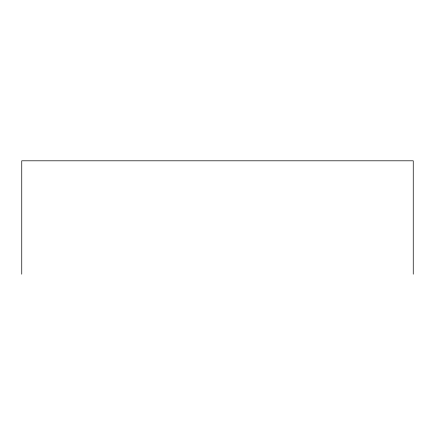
<?xml version="1.0" encoding="UTF-8"?>
<svg xmlns="http://www.w3.org/2000/svg" width="435" height="435" viewBox="0 0 435 435"><rect width="100%" height="100%" fill="white"/><g stroke="black" fill="none" stroke-linecap="round" stroke-linejoin="round"><path stroke-width="0.65" d="M413.25 274.197L413.25 160.803L21.75 160.803L21.75 274.197"/></g></svg>
